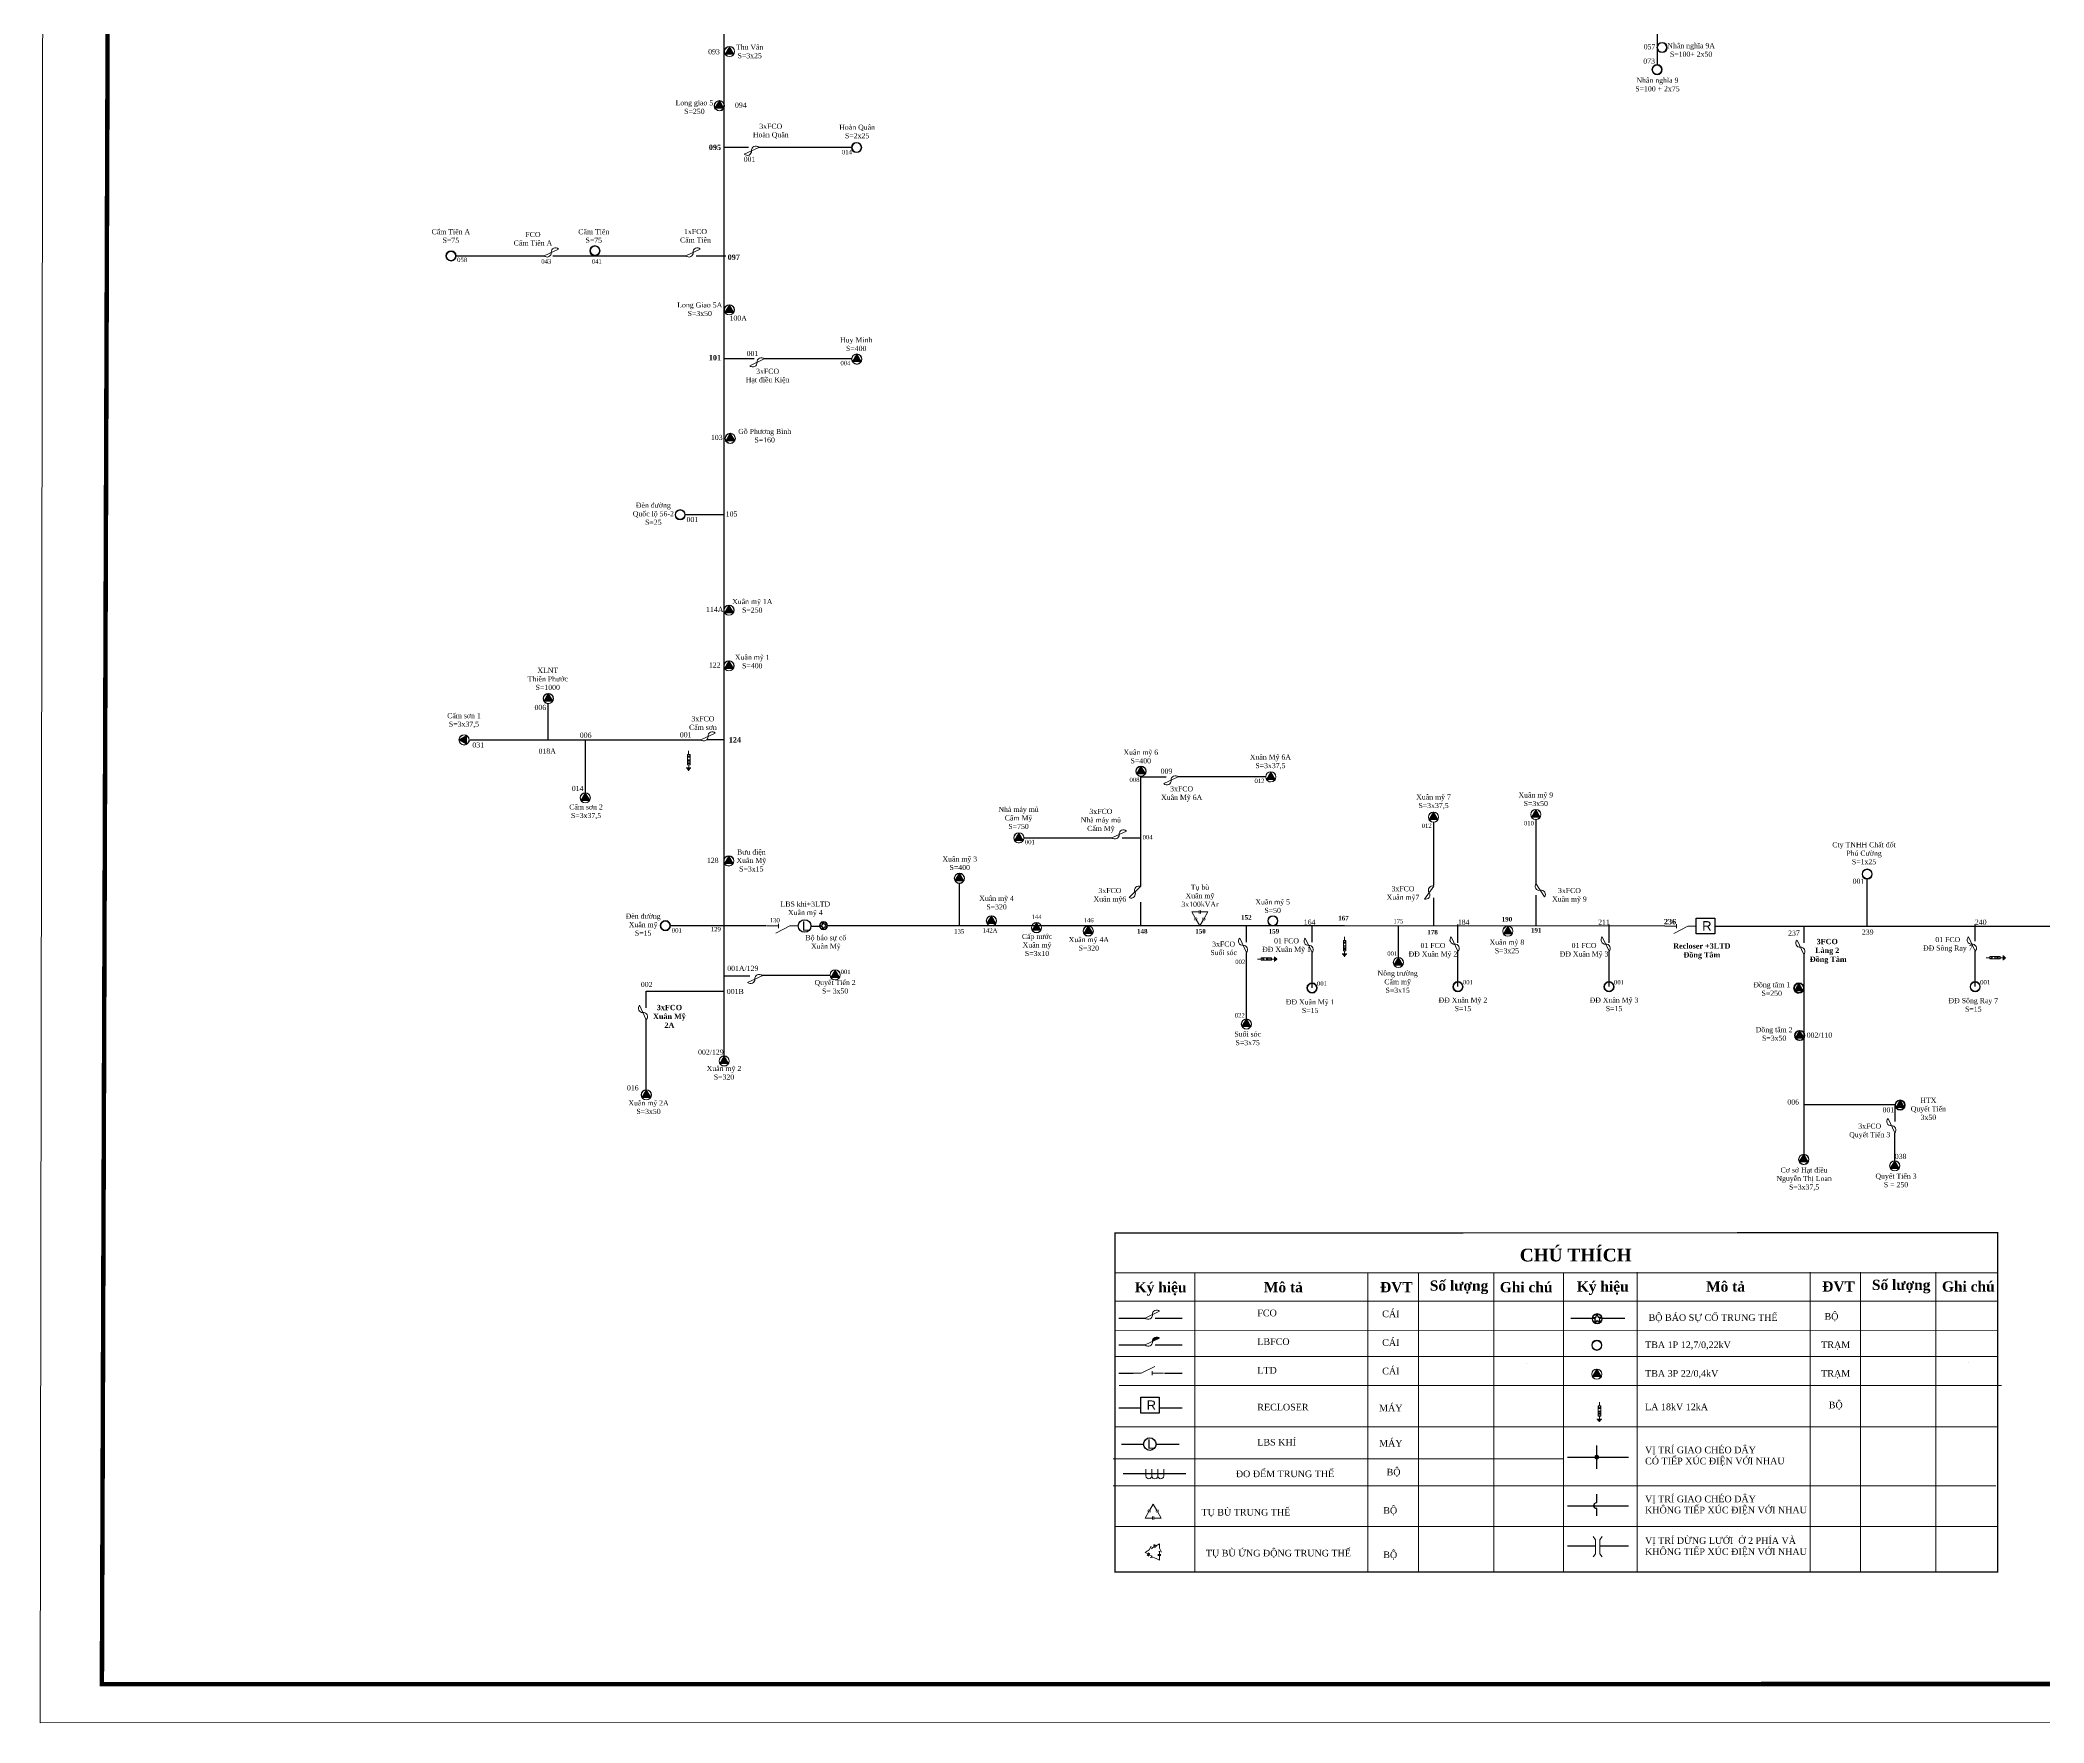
# Model space of a CAD drawing. Header units: inches. Extents: x 4393 to 9189, y -189 to 2360.
# Drawn here: x 4393 to 5476, y -189 to 721 of the extents above; entities that cross this region are included whole.
import ezdxf
from ezdxf.enums import TextEntityAlignment as Align

# ---------------------------------------------------------------- set-up
doc = ezdxf.new("R2010")
doc.units = ezdxf.units.IN
doc.header["$MEASUREMENT"] = 0
doc.layers.get('Defpoints').update_dxf_attribs({"lineweight": 13})
for name, color, linetype, lineweight in [('Day 22kV', 1, 'Continuous', 25), ('Khung', 7, 'Continuous', 20), ('TBA', 5, 'Continuous', 18), ('Text', 7, 'Continuous', 15), ('Thiet bi', 3, 'Continuous', 18)]:
    doc.layers.add(name, color=color, linetype=linetype, lineweight=lineweight)
doc.layers.add('TEXT477TANPHU', color=7, linetype='Continuous')
doc.styles.get("Standard").update_dxf_attribs({"font": 'arial.ttf'})
doc.styles.add('TimeNRoman', font='times.ttf')
doc.styles.add('TimeNRoman-B', font='timesbd.ttf')

# ---------------------------------------------------------------- blocks, each defined once
blk = doc.blocks.new('TBA 3P')
h = blk.add_hatch(color=4)
h.set_gradient(color1=(0, 0, 255), one_color=1, tint=1, name='INVSPHERICAL')
h.paths.add_polyline_path([(-0.01, 1.58), (0, 1.6, 0.414214), (-0.8, 0.8, 0.131652), (-0.69, 0.4), (-0.68, 0.42, -0.12747), (-0.78, 0.8, -0.409402)])
h = blk.add_hatch(color=4)
h.set_gradient(color1=(0, 0, 255), one_color=1, tint=1, name='INVSPHERICAL')
h.paths.add_polyline_path([(0.8, 0.8, 1), (-0.8, 0.8, 1)])
h.paths.add_polyline_path([(-0.78, 0.8, -1), (0.78, 0.8, -1)], flags=16)
h = blk.add_hatch()
h.set_pattern_fill('AR-HBONE', color=4, scale=0.25, style=0)
h.paths.add_polyline_path([(0.69, 0.4), (0.67, 0.4, -0.566432), (-0.67, 0.4), (-0.69, 0.4, 0.57735)])
h = blk.add_hatch(color=4)
h.set_gradient(color1=(0, 0, 255), one_color=1, tint=1, name='SPHERICAL')
h.paths.add_polyline_path([(0, 1.6), (0.01, 1.58, -0.409402), (0.78, 0.8, -0.12747), (0.68, 0.42), (0.69, 0.4, 0.131652), (0.8, 0.8, 0.414214)])
at = {"color": 0}
blk.add_lwpolyline([(0, 1.6, 0, 1.39, 0), (0, 0.4, 0, 0, 0)], format="xyseb", dxfattribs=at)
blk.add_lwpolyline([(-0.69, 0.4), (0.69, 0.4), (0, 1.6)], close=True, dxfattribs=at)
for radius in [0.8, 0.778]:
    blk.add_circle((0, 0.8), radius, dxfattribs=at)
blk = doc.blocks.new('FCO')
at = {"color": 0}
blk.add_lwpolyline([(0, 0, 0.707499), (1.13, 0.53, -0.707499), (2.26, 1.05, -5.301682)], format="xyb", dxfattribs=at)
blk.add_lwpolyline([(0, 0), (2.26, 1.05)], dxfattribs=at)
blk = doc.blocks.new('TBA 1P')
h = blk.add_hatch(color=4)
h.set_gradient(color1=(0, 0, 255), one_color=1, tint=1, name='SPHERICAL')
h.paths.add_polyline_path([(0.8, 0.8, 1), (-0.8, 0.8, 1)])
h.paths.add_polyline_path([(-0.77, 0.8, -1), (0.77, 0.8, -1)], flags=16)
at = {"color": 0}
for radius in [0.8, 0.769, 0.759, 0.759, 0.748, 0.737, 0.726, 0.715]:
    blk.add_circle((0, 0.8), radius, dxfattribs=at)
blk = doc.blocks.new('TU BU')
at = {"color": 0}
for points in [[(0.59, -1.02), (0, 0), (-0.59, -1.02)], [(-0.68, -1.18), (-1.27, -2.19), (-0.09, -2.19)], [(-0.48, -1.29), (-0.88, -1.06)], [(-0.39, -1.13), (-0.78, -0.9)], [(-0.09, -2.42), (-0.09, -1.96)], [(0.09, -2.19), (1.27, -2.19), (0.68, -1.18)], [(0.09, -2.42), (0.09, -1.96)], [(0.41, -1.13), (0.8, -0.9)], [(0.5, -1.29), (0.9, -1.06)]]:
    blk.add_lwpolyline(points, dxfattribs=at)
blk = doc.blocks.new('ngoi sao')
at = {"layer": 'Day 22kV', "color": 1}
for p, q in [((7803.5, 2474.7), (7803.5, 2490)), ((7803.5, 2490), (7812.5, 2477.6)), ((7812.5, 2477.6), (7827, 2482.3)), ((7827, 2482.3), (7818, 2470)), ((7789, 2470), (7803.5, 2474.7)), ((7803.5, 2465.3), (7789, 2470)), ((7803.5, 2450), (7803.5, 2465.3)), ((7812.5, 2462.4), (7803.5, 2450)), ((7827, 2457.7), (7812.5, 2462.4)), ((7818, 2470), (7827, 2457.7))]:
    blk.add_line(p, q, dxfattribs=at)
blk = doc.blocks.new('báo sự cố')
at = {"layer": 'Day 22kV', "color": 1, "xscale": 0.1313280000002237, "yscale": 0.1313280000002237, "zscale": 0.1313280000002237}
blk.add_blockref('ngoi sao', (6759.6, 2134.3, 3), dxfattribs=at)
at = {"layer": 'TBA', "xscale": 3.449999999999818, "yscale": 3.449999999999818, "zscale": 3.449999999999818, "rotation": 90}
blk.add_blockref('TBA 1P', (7788, 2458.8), dxfattribs=at)
blk = doc.blocks.new('LA')
at = {"color": 0}
for p, q in [((0.33, -2.28), (0.53, -2.69)), ((0.33, -2.28), (0.74, -2.28)), ((0.33, -3.92), (0.33, -2.28)), ((0.33, -2.69), (0.74, -2.69)), ((0.33, -3.1), (0.74, -3.1)), ((0.52, -1.72), (0.52, -2.28)), ((0.53, -2.69), (0.74, -2.28)), ((0.74, -2.28), (0.74, -3.92)), ((0.88, -4.39), (0.14, -4.39)), ((0.22, -4.48), (0.8, -4.48)), ((0.3, -4.58), (0.72, -4.58)), ((0.33, -3.3), (0.74, -3.3)), ((0.33, -3.51), (0.74, -3.51)), ((0.33, -3.71), (0.74, -3.71)), ((0.74, -3.92), (0.33, -3.92)), ((0.38, -4.67), (0.64, -4.67)), ((0.46, -4.77), (0.56, -4.77)), ((0.53, -3.92), (0.53, -4.39))]:
    blk.add_line(p, q, dxfattribs=at)
blk = doc.blocks.new('DO DEM')
at = {"color": 0}
for points in [[(-1.4, 1.53), (-1.4, 0.47, 1), (-0.47, 0.47), (-0.47, 1.53)], [(-0.47, 1.53), (-0.47, 0.47, 1), (0.47, 0.47), (0.47, 1.53)], [(0.47, 1.53), (0.47, 0.47, 1), (1.4, 0.47), (1.4, 1.53)]]:
    blk.add_lwpolyline(points, format="xyb", dxfattribs=at)
blk = doc.blocks.new('ALTD')
at = {"color": 0}
for points in [[(3.38, 1.08), (1.27, 0), (0, 0)], [(2.99, 0.31), (2.99, -0.31)], [(2.99, 0), (4.73, 0)]]:
    blk.add_lwpolyline(points, dxfattribs=at)
blk = doc.blocks.new('LBFCO')
blk.add_hatch(color=0).paths.add_polyline_path([(2.26, 1.05, 0.707499), (1.13, 0.53)])
at = {"color": 0}
blk.add_lwpolyline([(0, 0, 0.707499), (1.13, 0.53, -0.707499), (2.26, 1.05, -5.301682)], format="xyb", dxfattribs=at)
blk.add_lwpolyline([(0, 0), (2.26, 1.05)], dxfattribs=at)
blk = doc.blocks.new('tu bu ung dong')
for p, q in [((6281.7, 2707.6), (6280.7, 2706.9)), ((6286.9, 2703.5), (6288.4, 2702.7))]:
    blk.add_line(p, q)
at = {"color": 0}
for points in [[(6286.1, 2709.5), (6285.2, 2711)], [(6286.6, 2709.9), (6285.8, 2711.3)], [(6288.4, 2710.5), (6288.4, 2711.6), (6286.3, 2710.4)], [(6280.7, 2706.9), (6282.2, 2706.1)], [(6282.6, 2706.7), (6281.7, 2705.2)], [(6283.1, 2706.3), (6282.3, 2704.9)], [(6289.2, 2705.9), (6287.6, 2705.9)], [(6289.2, 2705.2), (6287.6, 2705.2)], [(6288.4, 2702.7), (6288.4, 2705.2)]]:
    blk.add_lwpolyline(points, dxfattribs=at)
at = {"layer": 'Thiet bi', "zscale": 3.6}
for p, rotation in [((6281.7, 2707.6), 32.47119229083351), ((6288.4, 2710.5), 270), ((6286.9, 2703.5), 152.4711922908307)]:
    blk.add_blockref('ALTD', p, dxfattribs=dict(at, rotation=rotation))
blk = doc.blocks.new('DUNG LUOI')
at = {"color": 0}
for points in [[(-1.01, -1.59), (-0.65, -1.1), (-0.65, 1.1), (-1.01, 1.59)], [(0.37, -1.59), (0, -1.1), (0, 1.1), (0.37, 1.59)]]:
    blk.add_lwpolyline(points, dxfattribs=at)
blk = doc.blocks.new('LBS khí')
blk.add_circle((1.1, -1.1), 3.4)
at = {"layer": 'TEXT477TANPHU', "color": 7, "true_color": 0xffffff, "insert": (-0.3, 1.4), "char_height": 5, "attachment_point": 1}
blk.add_mtext_dynamic_manual_height_columns('L', width=1.151, gutter_width=1, heights=[0], dxfattribs=at)
blk = doc.blocks.new('Re')
at = {"layer": 'Day 22kV', "color": 0}
blk.add_lwpolyline([(1873.3, 178.6), (1883.3, 178.6), (1883.3, 170.1), (1873.3, 170.1)], close=True, dxfattribs=at)
at = {"layer": 'TEXT477TANPHU', "color": 7, "true_color": 0xffffff, "insert": (1876.5, 176.9), "char_height": 5, "attachment_point": 1}
blk.add_mtext_dynamic_manual_height_columns('R', width=1.151, gutter_width=1, heights=[0], dxfattribs=at)

msp = doc.modelspace()

# ---------------------------------------------------------------- linework, layer by layer
at = {"color": 6}
for p, q in [((4987.9, 255), (4987.9, 242.1)), ((4809.7, 242), (4814.4, 242))]:
    msp.add_line(p, q, dxfattribs=at)
msp.add_circle((4806.3, 242.1), 3.4)
at = {"layer": 'Day 22kV', "color": 6}
for p, q in [((4987.9, 322.7), (5001.8, 322.7)), ((5380.9, 242), (5380.9, 267.4)), ((5346.8, 233), (5346.8, 242)), ((5346.8, 184.7), (5346.8, 226.7)), ((4720.7, 206.8), (4763, 206.8)), ((4720.7, 197.8), (4720.7, 206.8)), ((4762.8, 215.2), (4776.7, 215.2)), ((4720.7, 153.5), (4720.7, 191.5)), ((5396, 136.4), (5396, 145.5)), ((5395.8, 115.1), (5395.8, 130.1))]:
    msp.add_line(p, q, dxfattribs=at)
for points in [[(4762.8, 171.9), (4762.8, 872.7)], [(4776, 663.1), (4763, 663.1)], [(4831.8, 663.1), (4781.5, 663.1)], [(4617.9, 604.5), (4665.4, 604.5)], [(4670.1, 604.5), (4742.1, 604.5)], [(4747.7, 604.5), (4763.7, 604.5)], [(4779, 548.7), (4763, 548.7)], [(4831.8, 548.7), (4784.5, 548.7)], [(4762.8, 464.4), (4741.7, 464.4)], [(4667.7, 342.7), (4667.7, 362.3)], [(4625.5, 342.7), (4750.5, 342.7)], [(4687.7, 342.7), (4687.7, 314.1)], [(4753.6, 343), (4762.8, 343)], [(4987.9, 322.7), (4987.9, 263.5)], [(5055.7, 322.7), (5008.4, 322.7)], [(5146.4, 298.2), (5146.4, 263.9)], [(5201.7, 299.6), (5201.7, 265.3)], [(4924.9, 289.8), (4972.5, 289.8)], [(4978, 289.8), (4987.9, 289.8)], [(4890, 242.1), (4890, 264.8)], [(5146.4, 257.3), (5146.4, 242.1)], [(5201.7, 258.7), (5201.7, 242.1)], [(4785.6, 242.2), (4733.8, 242.2)], [(5098.2, 242.1), (4818.9, 242.1)], [(5271.5, 242), (4985.9, 242.1)], [(5045.2, 233.3), (5045.2, 242.1)], [(5080.7, 233.3), (5080.7, 242.1)], [(5127.4, 225.1), (5127.4, 242.1)], [(5159.6, 232.9), (5159.6, 242.8)], [(5241.3, 232.9), (5241.3, 242.8)], [(5298.5, 242), (5808.9, 242)], [(5439.3, 233.9), (5439.3, 242.8)], [(5045.2, 191.8), (5045.2, 227.7)], [(5080.7, 208.6), (5080.7, 227.7)], [(5159.6, 209.3), (5159.6, 228.4)], [(5241.3, 209.3), (5241.3, 228.4)], [(5439.3, 209.3), (5439.3, 228.4)], [(4820, 215.4), (4783.4, 215.4)], [(5346.6, 188.9), (5346.6, 118.7)], [(5346.6, 145.5), (5395.9, 145.5)]]:
    msp.add_lwpolyline(points, dxfattribs=at)
at = {"layer": 'Day 22kV', "color": 5}
msp.add_lwpolyline([(5267.3, 809), (5267.3, 707.9)], dxfattribs=at)
at = {"layer": 'Day 22kV', "color": 0}
msp.add_lwpolyline([(5288.5, 246.3), (5298.5, 246.3), (5298.5, 237.8), (5288.5, 237.8)], close=True, dxfattribs=at)
at = {"layer": 'Day 22kV'}
for points in [[(4976.2, 30.1), (4990.5, 30.1)], [(4995.9, 30.1), (5010.5, 30.1)], [(5220.6, 30), (5232.3, 30)], [(5237.8, 30), (5249.9, 30)], [(4976.2, 15.5), (4990.5, 15.5)], [(4995.9, 15.5), (5010.5, 15.5)], [(4976.2, 0.2), (4984, 0.2)], [(5001, 0.2), (5010.5, 0.2)], [(4977.6, -38.1), (4989.6, -38.1)], [(4996.4, -38.1), (5008.8, -38.1)], [(5234.7, -51.4), (5234.7, -38.8)], [(4978.6, -54), (5012.5, -54)], [(5218.9, -45.2), (5251.9, -45.2)], [(5218.9, -71.4), (5251.9, -71.4)], [(5218.9, -93.1), (5234.1, -93.1)], [(5236.3, -93.1), (5251.9, -93.1)]]:
    msp.add_lwpolyline(points, dxfattribs=at)
at = {"layer": 'Day 22kV', "color": 0}
for points in [[(4976.2, -18.5), (4987.9, -18.5)], [(4998, -18.5), (5010.5, -18.5)]]:
    msp.add_lwpolyline(points, dxfattribs=at)
at = {"layer": 'Day 22kV', "const_width": 1.29}
msp.add_lwpolyline([(5234.7, -44.5, 1), (5234.7, -45.8, 1), (5234.7, -44.5, 2.414214)], format="xyb", dxfattribs=at)
at = {"layer": 'Day 22kV'}
msp.add_lwpolyline([(5234.7, -76.9), (5234.7, -73, -0.983539), (5234.7, -69.7), (5234.7, -65.1)], format="xyb", dxfattribs=at)
at = {"layer": 'Defpoints'}
msp.add_lwpolyline([(4392.9, -188.9), (7812.2, -188.5), (7812.2, 1998.1), (4396.1, 1998.1)], close=True, dxfattribs=at)
at = {"layer": 'Khung'}
for points, const_width in [([(4433.7, 1971.1), (4426.3, -167.9), (7785.2, -167.7), (7785.2, 1971.1)], 2.4), ([(4974.2, 76.1), (5451.5, 76.2), (5451.5, -107.2), (4974.2, -107.2)], 0.69)]:
    msp.add_lwpolyline(points, close=True, dxfattribs=dict(at, const_width=const_width))
for points in [[(4974.2, 54.6), (5451.5, 54.6)], [(5017.4, 54.6), (5017.4, -107.2)], [(5110.9, 54.6), (5110.9, -107.2)], [(5138.2, 54.6), (5138.2, -107.2)], [(5179, 54.6), (5179, -107.2)], [(5256.5, 54.9), (5256.5, -107.2)], [(5350, 54.9), (5350, -107.2)], [(5377.3, 54.9), (5377.3, -107.2)], [(5418.1, 54.9), (5418.1, -107.2)], [(5216.6, 54.2), (5216.6, -107.2)], [(4974.2, 39.2), (5451.5, 39.2)], [(4974.2, 23.2), (5451.5, 23.3)], [(4974.2, 9.2), (5451.5, 9.2)], [(5196.6, 5.7), (5196.6, 5.7)], [(5435.7, 6.1), (5435.7, 6.1)], [(4976.4, -6.4), (5453.6, -6.4)], [(4973.9, -28.8), (5451.1, -28.8)], [(4973.2, -46), (5216.6, -46)], [(4973.2, -60.6), (5450.4, -60.6)], [(4974.2, -82.6), (5451.5, -82.6)]]:
    msp.add_lwpolyline(points, dxfattribs=at)

# ---------------------------------------------------------------- block references
at = {"color": 0}
for p in [(4805.2, 243.2), (4991.9, -37)]:
    msp.add_blockref('LBS khí', p, dxfattribs=at)
at = {"layer": 'Day 22kV', "color": 6, "xscale": 0.8000000000000539, "yscale": 0.8000000000001819, "zscale": 0.8000000000000539, "rotation": 75.06858282184567}
msp.add_blockref('báo sự cố', (5112.4, -6282.5), dxfattribs=at)
at = {"layer": 'Day 22kV', "color": 0}
for p in [(3415.2, 67.8), (3114.8, -191.4)]:
    msp.add_blockref('Re', p, dxfattribs=at)
at = {"layer": 'Day 22kV', "color": 1, "rotation": 345.068582821896}
msp.add_blockref('báo sự cố', (-2921, -340.1), dxfattribs=at)
at = {"layer": 'TBA', "xscale": 3.450000000000728, "yscale": 3.450000000000728, "zscale": 3.450000000000728}
for name, p in [('TBA 3P', (4765.7, 712.2)), ('TBA 1P', (5270, 714.4)), ('TBA 1P', (5267.3, 702.4)), ('TBA 3P', (4760.2, 682.9)), ('TBA 1P', (4834.4, 660.3)), ('TBA 3P', (4765.6, 572.5)), ('TBA 3P', (4834.5, 545.9)), ('TBA 3P', (4766.1, 503)), ('TBA 1P', (4739, 461.7)), ('TBA 3P', (4765.4, 410.1)), ('TBA 3P', (4765.4, 380)), ('TBA 3P', (4667.7, 362.3)), ('TBA 3P', (4988.2, 323)), ('TBA 3P', (5058.4, 320)), ('TBA 3P', (4687.7, 308.6)), ('TBA 3P', (5146.4, 298.2)), ('TBA 3P', (5201.7, 299.6)), ('TBA 3P', (4922.2, 287)), ('TBA 3P', (4765.3, 274.5)), ('TBA 3P', (4890, 265.1)), ('TBA 1P', (5380.9, 267.4)), ('TBA 3P', (4907.3, 242.1)), ('TBA 1P', (4731, 239.5)), ('TBA 3P', (4931.7, 238.4)), ('TBA 3P', (4959.7, 236.6)), ('TBA 1P', (5059.5, 242.1)), ('TBA 3P', (5186.6, 236.5)), ('TBA 3P', (4822.8, 212.9)), ('TBA 3P', (5127.4, 219.6)), ('TBA 1P', (5080.7, 205.8)), ('TBA 1P', (5159.6, 206.5)), ('TBA 1P', (5241.3, 206.5)), ('TBA 3P', (5343.9, 205.7)), ('TBA 1P', (5344, 205.8)), ('TBA 1P', (5439.3, 206.5)), ('TBA 3P', (5045.2, 186.3)), ('TBA 3P', (5344.4, 180.1)), ('TBA 1P', (5344.5, 180.1)), ('TBA 3P', (4762.8, 166.3)), ('TBA 3P', (4720.7, 148)), ('TBA 3P', (5398.7, 142.5)), ('TBA 1P', (5398.7, 142.5)), ('TBA 3P', (5346.6, 113.1)), ('TBA 3P', (5395.8, 109.6)), ('TBA 1P', (5234.7, 12.6)), ('TBA 3P', (5234.7, -3))]:
    msp.add_blockref(name, p, dxfattribs=at)
for name, p, rotation in [('TBA 1P', (4615.1, 607.2), 180), ('TBA 1P', (4692.9, 610), 180), ('TBA 3P', (4624.9, 342.7), 90)]:
    msp.add_blockref(name, p, dxfattribs=dict(at, rotation=rotation))
at = {"layer": 'Thiet bi'}
for name, p, xscale, yscale, zscale, rotation in [('FCO', (4781.5, 663.1), 3.450000000000728, 3.450000000000728, 3.450000000000728, 180), ('FCO', (4784.5, 548.7), 3.450000000000728, 3.450000000000728, 3.450000000000728, 180), ('FCO', (5008.4, 322.7), 3.450000000000728, 3.450000000000728, 3.450000000000728, 180), ('FCO', (4981.9, 257.4), 3.450000000000613, 3.450000000000728, 3.450000000000613, 19.67292390204371), ('FCO', (5146.5, 263.7), 3.450000000000026, 3.449999999999818, 3.450000000000026, 210.1668258179456), ('FCO', (5201.8, 265), 3.45000000000145, 3.450000000001637, 3.45000000000145, 277.7704622611735), ('TU BU', (5020, 242.1), 3.450000000000728, 3.450000000000728, 3.450000000000728, 180), ('ALTD', (4802.9, 242.1), 3.600000000000364, 3.600000000000364, 3.600000000000364, 180), ('ALTD', (5288.5, 242), 3.600000000000364, 3.600000000000364, 3.600000000000364, 180), ('FCO', (5045.2, 227.7), 3.450000000000728, 3.450000000000728, 3.450000000000728, 90), ('FCO', (5080.7, 227.7), 3.450000000000728, 3.450000000000728, 3.450000000000728, 90), ('FCO', (5159.6, 228.4), 3.450000000000728, 3.450000000000728, 3.450000000000728, 90), ('FCO', (5241.3, 228.4), 3.450000000000728, 3.450000000000728, 3.450000000000728, 90), ('FCO', (5346.6, 226.7), 3.450000000000728, 3.450000000000728, 3.450000000000728, 90), ('FCO', (5439.3, 228.4), 3.450000000000728, 3.450000000000728, 3.450000000000728, 90), ('LA', (5045.3, 222.4), 3.450000000000728, 3.450000000000728, 3.450000000000728, 90), ('LA', (5439.3, 223.1), 3.450000000000728, 3.450000000000728, 3.450000000000728, 90), ('FCO', (4783.3, 215.2), 3.450000000000728, 3.450000000000728, 3.450000000000728, 180), ('FCO', (4720.7, 191.4), 3.450000000000728, 3.450000000000728, 3.450000000000728, 90), ('FCO', (5395.8, 130.2), 3.450000000000728, 3.450000000000728, 3.450000000000728, 90)]:
    msp.add_blockref(name, p, dxfattribs=dict(at, xscale=xscale, yscale=yscale, zscale=zscale, rotation=rotation))
at = {"layer": 'Thiet bi', "xscale": 3.450000000000728, "yscale": 3.450000000000728, "zscale": 3.450000000000728}
for name, p in [('FCO', (4665.4, 604.5)), ('FCO', (4742.1, 604.5)), ('FCO', (4750.2, 342.8)), ('LA', (4741.8, 342.7)), ('FCO', (4972.5, 289.8)), ('LA', (5096.5, 242.1)), ('FCO', (4990.5, 30.1)), ('LBFCO', (4990.5, 15.5)), ('ALTD', (4984, 0.2)), ('LA', (5234.3, -9.5)), ('DO DEM', (4995.7, -56.9)), ('TU BU', (4994.8, -70.5)), ('DUNG LUOI', (5236.3, -93.6))]:
    msp.add_blockref(name, p, dxfattribs=at)
at = {"layer": 'Thiet bi', "color": 3}
msp.add_blockref('tu bu ung dong', (-1290.2, -2803.6), dxfattribs=at)

# ---------------------------------------------------------------- texts
at = {"layer": 'Text'}
for s, height, style, p in [('093', 2.76, 'TimeNRoman', (4757.3, 713.5)), ('057', 2.76, 'TimeNRoman', (5263.2, 716.2)), ('073', 2.76, 'TimeNRoman', (5263, 708.4)), ('094', 2.76, 'TimeNRoman', (4771.8, 684.6)), ('095', 2.88, 'TimeNRoman-B', (4757.8, 661.7)), ('014', 2.37, 'TimeNRoman', (4829.2, 659.4)), ('001', 2.76, 'TimeNRoman', (4776.5, 655.3)), ('058', 2.37, 'TimeNRoman', (4621.1, 601.1)), ('043', 2.37, 'TimeNRoman', (4666.6, 600.3)), ('041', 2.37, 'TimeNRoman', (4693.9, 600.3)), ('097', 2.88, 'TimeNRoman-B', (4768, 602.3)), ('100A', 2.76, 'TimeNRoman', (4770.4, 569.4)), ('001', 2.76, 'TimeNRoman', (4778.1, 550.3)), ('101', 2.88, 'TimeNRoman-B', (4757.8, 548)), ('004', 2.37, 'TimeNRoman', (4828.4, 545.3)), ('103', 2.76, 'TimeNRoman', (4758.8, 504.9)), ('105', 2.76, 'TimeNRoman', (4766.8, 463.5)), ('001', 2.76, 'TimeNRoman', (4745.6, 460.5)), ('114A', 2.76, 'TimeNRoman', (4757.7, 411.9)), ('122', 2.76, 'TimeNRoman', (4757.7, 381.8)), ('006', 2.76, 'TimeNRoman', (4663.4, 358.9)), ('001', 2.76, 'TimeNRoman', (4742, 344.1)), ('031', 2.76, 'TimeNRoman', (4629.8, 338.6)), ('018A', 2.76, 'TimeNRoman', (4667.1, 335.3)), ('006', 2.76, 'TimeNRoman', (4687.9, 343.9)), ('124', 2.88, 'TimeNRoman-B', (4768.6, 341.3)), ('009', 2.76, 'TimeNRoman', (5002, 324.4)), ('014', 2.76, 'TimeNRoman', (4683.6, 315.1)), ('008', 2.37, 'TimeNRoman', (4984.7, 320)), ('012', 2.37, 'TimeNRoman', (5052.3, 319.4)), ('012', 2.37, 'TimeNRoman', (5142.7, 295.1)), ('010', 2.37, 'TimeNRoman', (5198, 296.5)), ('001', 2.37, 'TimeNRoman', (4928.1, 286.3)), ('004', 2.37, 'TimeNRoman', (4991.8, 288.9)), ('128', 2.76, 'TimeNRoman', (4756.6, 276.2)), ('001', 2.76, 'TimeNRoman', (5376.2, 264.9)), ('001', 2.37, 'TimeNRoman', (4737.2, 238.5)), ('129', 2.37, 'TimeNRoman', (4758.3, 239.2)), ('130', 2.37, 'TimeNRoman', (4790.2, 244)), ('135', 2.37, 'TimeNRoman', (4889.9, 238)), ('142A', 2.37, 'TimeNRoman', (4906.6, 238.5)), ('144', 2.37, 'TimeNRoman', (4931.7, 245.8)), ('146', 2.37, 'TimeNRoman', (4959.9, 244)), ('148', 2.47, 'TimeNRoman-B', (4988.9, 238)), ('150', 2.47, 'TimeNRoman-B', (5020.4, 238)), ('152', 2.47, 'TimeNRoman-B', (5045.2, 245.5)), ('159', 2.47, 'TimeNRoman-B', (5060.1, 238)), ('164', 2.76, 'TimeNRoman', (5079.4, 242.8)), ('167', 2.47, 'TimeNRoman-B', (5097.7, 245.1)), ('175', 2.37, 'TimeNRoman', (5127.4, 243.5)), ('178', 2.47, 'TimeNRoman-B', (5145.9, 237.5)), ('184', 2.76, 'TimeNRoman', (5162.7, 242.8)), ('190', 2.47, 'TimeNRoman-B', (5186.1, 244.5)), ('191', 2.47, 'TimeNRoman-B', (5201.9, 238.5)), ('211', 2.76, 'TimeNRoman', (5238.6, 242.8)), ('236', 2.88, 'TimeNRoman-B', (5274.3, 243)), ('237', 2.76, 'TimeNRoman', (5341.3, 236.9)), ('239', 2.76, 'TimeNRoman', (5381.2, 237.4)), ('240', 2.76, 'TimeNRoman', (5442.3, 242.8)), ('001', 2.37, 'TimeNRoman', (5124.1, 226)), ('001A/129', 2.76, 'TimeNRoman', (4772.9, 217.8)), ('001', 2.37, 'TimeNRoman', (4828.5, 216.1)), ('002', 2.37, 'TimeNRoman', (5041.9, 221.5)), ('002', 2.76, 'TimeNRoman', (4720.9, 209.1)), ('001B', 2.76, 'TimeNRoman', (4768.8, 205.3)), ('001', 2.37, 'TimeNRoman', (5086.1, 209.8)), ('001', 2.37, 'TimeNRoman', (5165, 210.5)), ('001', 2.37, 'TimeNRoman', (5246.7, 210.5)), ('001', 2.37, 'TimeNRoman', (5444.7, 210.5)), ('022', 2.37, 'TimeNRoman', (5041.6, 192.6)), ('002/110', 2.76, 'TimeNRoman', (5355.1, 181.7)), ('002/129', 2.76, 'TimeNRoman', (4755.6, 172.5)), ('016', 2.76, 'TimeNRoman', (4713.4, 153.2)), ('006', 2.76, 'TimeNRoman', (5340.9, 145.5)), ('001', 2.76, 'TimeNRoman', (5392.4, 141.3)), ('038', 2.76, 'TimeNRoman', (5399, 116.1))]:
    msp.add_text(s, height=height, dxfattribs=dict(at, style=style)).set_placement(p, align=Align.CENTER)
for s, insert, char_height, width, attachment_point, style in [('Thu Vân\\PS=3x25', (4776.6, 715), 2.76, 28.661, 5, 'TimeNRoman'), ('{\\C0;Nhân ngh\\fTimes New Roman|b0|i0|c238|p34;ĩ\\fTimes New Roman|b0|i0|c0|p18;a} 9A\\PS=100+ 2x50', (5285.7, 715.8), 2.76, 34.2, 5, 'TimeNRoman'), ('{\\C0;Nhân ngh\\fTimes New Roman|b0|i0|c238|p34;ĩ\\fTimes New Roman|b0|i0|c0|p18;a} 9\\PS=100 + 2x75', (5267.5, 697.1), 2.76, 34.2, 5, 'TimeNRoman'), ('Long giao 5 \\PS=250', (4746.7, 684.9), 2.76, 28.661, 5, 'TimeNRoman'), ('3xFCO\\PHoàn Quân', (4788, 671.9), 2.76, 28.661, 5, 'TimeNRoman'), ('Hoàn Quân\\PS=2x25', (4834.7, 671.7), 2.76, 28.661, 5, 'TimeNRoman'), ('Cẩm Tiên A\\PS=75', (4615, 615.2), 2.76, 28.661, 5, 'TimeNRoman'), ('Cẩm Tiên\\PS=75', (4692.3, 615.2), 2.76, 28.661, 5, 'TimeNRoman'), ('1xFCO\\PCẩm Tiên', (4747.3, 615.3), 2.76, 28.661, 5, 'TimeNRoman'), ('FCO\\P{\\C0;Cẩm Tiên A}', (4659.4, 613.7), 2.76, 28.661, 5, 'TimeNRoman'), ('Long Giao 5A \\PS=3x50', (4749.6, 575.6), 2.76, 28.661, 5, 'TimeNRoman'), ('Huy Minh\\PS=400', (4834.2, 556.7), 2.76, 28.661, 5, 'TimeNRoman'), ('3xFCO\\PHạt {\\fTimes New Roman|b0|i0|c238|p18;đ}iều Kiện', (4786.3, 539.4), 2.76, 28.661, 5, 'TimeNRoman'), ('Gỗ Ph{\\fTimes New Roman|b0|i0|c163|p18;ươn}g Bình\\PS=160', (4784.7, 507.2), 2.76, 28.661, 5, 'TimeNRoman'), ('{\\fTimes New Roman|b0|i0|c238|p18;Đ}èn {\\fTimes New Roman|b0|i0|c238|p18;đ\\fTimes New Roman|b0|i0|c163|p18;ư}ờng\\PQuốc lộ 56-2\\PS=25', (4724.5, 465), 2.76, 28.661, 5, 'TimeNRoman'), ('Xuân mỹ 1A\\PS=250', (4778, 415.2), 2.76, 28.661, 5, 'TimeNRoman'), ('XLNT \\PThiên Ph{\\fTimes New Roman|b0|i0|c163|p18;ư}ớc\\PS=1000', (4667.4, 375.7), 2.76, 28.661, 5, 'TimeNRoman'), ('Xuân mỹ 1\\PS=400', (4778, 385.1), 2.76, 28.661, 5, 'TimeNRoman'), ('Cẩm s{\\fTimes New Roman|b0|i0|c163|p18;ơ}n 1\\PS=3x37,5', (4622.1, 353.2), 2.76, 28.661, 5, 'TimeNRoman'), ('3xFCO\\PCẩm s{\\fTimes New Roman|b0|i0|c163|p18;ơ}n', (4751.3, 351.8), 2.76, 28.661, 5, 'TimeNRoman'), ('Xuân mỹ 6\\PS=400', (4988.1, 333.7), 2.76, 28.661, 5, 'TimeNRoman'), ('Xuân Mỹ 6A\\PS=3x37,5', (5058.2, 330.8), 2.76, 28.661, 5, 'TimeNRoman'), ('3xFCO\\PXuân Mỹ 6A', (5010.2, 313.5), 2.76, 28.661, 5, 'TimeNRoman'), ('Xuân mỹ 9\\PS=3x50', (5201.7, 310.6), 2.76, 28.661, 5, 'TimeNRoman'), ('Cẩm s{\\fTimes New Roman|b0|i0|c163|p18;ơ}n 2\\PS=3x37,5', (4688.1, 303.8), 2.76, 28.661, 5, 'TimeNRoman'), ('Nhà máy mủ\\PCẩm Mỹ\\PS=750', (4922, 300.5), 2.76, 28.661, 5, 'TimeNRoman'), ('3xFCO\\P{\\fTimes New Roman|b0|i0|c0|p18;\\C0;Nhà máy m\\fTimes New Roman|b0|i0|c0|p18;ủ\\PCẩm Mỹ}', (4966.5, 299), 2.76, 28.661, 5, 'TimeNRoman'), ('Xuân mỹ 7\\PS=3x37,5', (5146.4, 309.2), 2.76, 28.661, 5, 'TimeNRoman'), ('B{\\fTimes New Roman|b0|i0|c163|p18;ư}u {\\fTimes New Roman|b0|i0|c238|p18;đ}iện\\PXuân Mỹ\\PS=3x15', (4777.5, 277.5), 2.76, 28.661, 5, 'TimeNRoman'), ('Cty TNHH Chất đốt Phú Cường\\PS=1x25', (5379.2, 281.4), 2.76, 36.009, 5, 'TimeNRoman'), ('Xuân mỹ 3\\PS=400', (4890.2, 276), 2.76, 28.661, 5, 'TimeNRoman'), ('3xFCO\\PXuân mỹ6', (4971.4, 258.5), 2.76, 28.661, 5, 'TimeNRoman'), ('Tụ bù\\PXuân mỹ\\P3x100kVAr', (5020.1, 258.4), 2.76, 28.661, 5, 'TimeNRoman'), ('3xFCO\\PXuân mỹ7', (5129.9, 259.5), 2.76, 28.661, 5, 'TimeNRoman'), ('3xFCO \\PXuân mỹ 9', (5219.9, 258.5), 2.76, 28.661, 5, 'TimeNRoman'), ('LBS khí+3LTD\\PXuân mỹ 4', (4806.7, 251.2), 2.76, 28.661, 5, 'TimeNRoman'), ('Xuân mỹ 4\\PS=320', (4910.1, 254.7), 2.76, 28.661, 5, 'TimeNRoman'), ('Xuân mỹ 5\\PS=50', (5059.4, 252.8), 2.76, 28.661, 5, 'TimeNRoman'), ('{\\fTimes New Roman|b0|i0|c238|p18;Đ}èn {\\fTimes New Roman|b0|i0|c238|p18;đ\\fTimes New Roman|b0|i0|c163|p18;ư}ờng\\PXuân mỹ\\PS=15', (4719, 242.8), 2.76, 28.661, 5, 'TimeNRoman'), ('Bộ báo sự cố\\PXuân Mỹ', (4817.8, 233), 2.76, 23.612, 5, 'TimeNRoman'), ('Cấp n{\\fTimes New Roman|b0|i0|c163|p18;ư}ớc\\PXuân mỹ\\PS=3x10', (4932, 231.8), 2.76, 28.661, 5, 'TimeNRoman'), ('Xuân mỹ 4A\\PS=320', (4960, 232.4), 2.76, 28.661, 5, 'TimeNRoman'), ('3xFCO\\PSuối sóc', (5032.9, 230), 2.76, 28.661, 5, 'TimeNRoman'), ('01 FCO\\PĐĐ Xuân Mỹ 1', (5066.9, 231.3), 2.76, 36.009, 5, 'TimeNRoman'), ('01 FCO\\PĐĐ Xuân Mỹ 2', (5146.1, 228.8), 2.76, 36.009, 5, 'TimeNRoman'), ('Xuân mỹ 8\\PS=3x25', (5186.1, 231), 2.76, 28.661, 5, 'TimeNRoman'), ('01 FCO\\PĐĐ Xuân Mỹ 3', (5227.8, 228.8), 2.76, 36.009, 5, 'TimeNRoman'), ('Recloser +3LTD Đồng Tâm', (5291.5, 228.4), 2.88, 38.751, 5, 'TimeNRoman-B'), ('3FCO\\PLàng 2\\P Đồng Tâm', (5359.3, 228.4), 2.88, 38.751, 5, 'TimeNRoman-B'), ('01 FCO\\PĐĐ Sông Ray 7', (5424.5, 232), 2.76, 36.009, 5, 'TimeNRoman'), ('Nông tr{\\fTimes New Roman|b0|i0|c163|p18;ư}ờng\\PCẩm mỹ\\PS=3x15', (5127, 211.9), 2.76, 28.661, 5, 'TimeNRoman'), ('Quyết Tiến 2\\PS= 3x50', (4822.8, 209.2), 2.76, 28.661, 5, 'TimeNRoman'), ('{\\fTimes New Roman|b0|i0|c238|p18;Đ}ồng tâm 1\\PS=250', (5329.3, 208), 2.76, 36.009, 5, 'TimeNRoman'), ('3xFCO Xuân Mỹ 2A', (4733.2, 193.2), 2.88, 23.653, 5, 'TimeNRoman-B'), ('ĐĐ Xuân Mỹ 1\\PS=15', (5079.7, 198.7), 2.76, 36.009, 5, 'TimeNRoman'), ('ĐĐ Xuân Mỹ 2\\PS=15', (5162.3, 199.7), 2.76, 36.009, 5, 'TimeNRoman'), ('ĐĐ Xuân Mỹ 3\\PS=15', (5244, 199.7), 2.76, 36.009, 5, 'TimeNRoman'), ('ĐĐ Sông Ray 7\\PS=15', (5438.3, 199.4), 2.76, 36.009, 5, 'TimeNRoman'), ('Suối sóc\\PS=3x75', (5045.9, 181.3), 2.76, 28.661, 5, 'TimeNRoman'), ('{\\fTimes New Roman|b0|i0|c238|p18;Đ}ồng tâm 2\\PS=3x50', (5330.6, 183.7), 2.76, 36.009, 5, 'TimeNRoman'), ('Xuân mỹ 2\\PS=320', (4762.7, 162.7), 2.76, 28.661, 5, 'TimeNRoman'), ('Xuân mỹ 2A\\PS=3x50', (4721.9, 144.1), 2.76, 28.661, 5, 'TimeNRoman'), ('HTX \\PQuyết Tiến\\P3x50', (5414, 143.2), 2.76, 36.009, 5, 'TimeNRoman'), ('3xFCO\\PQuyết Tiến 3', (5382.3, 131.1), 2.76, 36.009, 5, 'TimeNRoman'), ('C{\\fTimes New Roman|b0|i0|c163|p18;ơ} sở Hạt điều\\PNguyễn Thị Loan\\PS=3x37,5', (5346.8, 105.2), 2.76, 32.411, 5, 'TimeNRoman'), ('Quyết Tiến 3\\PS = 250', (5396.5, 104.5), 2.76, 36.009, 5, 'TimeNRoman'), ('{\\fTimes New Roman|b1|i0|c0|p18;CHÚ THÍCH}', (5223.3, 64.1), 6.9, 60.347, 5, 'TimeNRoman'), ('{\\fTimes New Roman|b1|i0|c0|p18;Ký hiệu}', (4998.8, 45.8), 5.52, 32.646, 5, 'TimeNRoman'), ('{\\fTimes New Roman|b1|i0|c0|p18;Mô tả}', (5065.2, 46.7), 5.52, 40.792, 5, 'TimeNRoman'), ('{\\fTimes New Roman|b1|i0|c238|p18;Đ\\fTimes New Roman|b1|i0|c0|p18;VT}', (5126.3, 46.7), 5.52, 20.529, 5, 'TimeNRoman'), ('{\\fTimes New Roman|b1|i0|c0|p18;Số l\\fTimes New Roman|b1|i0|c163|p18;ư\\fTimes New Roman|b1|i0|c0|p18;ợng}', (5160.2, 46.7), 5.52, 45.188, 5, 'TimeNRoman'), ('{\\fTimes New Roman|b1|i0|c0|p18;Ghi chú}', (5196.5, 46.7), 5.52, 41.335, 5, 'TimeNRoman'), ('{\\fTimes New Roman|b1|i0|c0|p18;Ký hiệu}', (5237.9, 46.2), 5.52, 32.646, 5, 'TimeNRoman'), ('{\\fTimes New Roman|b1|i0|c0|p18;Mô tả}', (5304.3, 47.1), 5.52, 40.792, 5, 'TimeNRoman'), ('{\\fTimes New Roman|b1|i0|c238|p18;Đ\\fTimes New Roman|b1|i0|c0|p18;VT}', (5365.4, 47.1), 5.52, 20.529, 5, 'TimeNRoman'), ('{\\fTimes New Roman|b1|i0|c0|p18;Số l\\fTimes New Roman|b1|i0|c163|p18;ư\\fTimes New Roman|b1|i0|c0|p18;ợng}', (5399.3, 47.1), 5.52, 45.188, 5, 'TimeNRoman'), ('{\\fTimes New Roman|b1|i0|c0|p18;Ghi chú}', (5435.6, 47.1), 5.52, 41.335, 5, 'TimeNRoman'), ('FCO', (5051.1, 32.8), 3.59, 40.792, 4, 'TimeNRoman'), ('CÁI', (5123.3, 32.3), 3.59, 13.539, 5, 'TimeNRoman'), ('BỘ BÁO SỰ CỐ TRUNG THẾ', (5262.7, 29.9), 3.59, 78.509, 4, 'TimeNRoman'), ('BỘ', (5361.6, 30.5), 3.59, 13.539, 5, 'TimeNRoman'), ('LBFCO', (5051.1, 17.3), 3.59, 40.792, 4, 'TimeNRoman'), ('CÁI', (5123.3, 16.8), 3.59, 13.539, 5, 'TimeNRoman'), ('{\\fTimes New Roman|b0|i0|c238|p18;TBA 1P 12,7/0,22kV}', (5260.8, 15.2), 3.59, 61.916, 4, 'TimeNRoman'), ('TRẠM', (5363.9, 15.2), 3.59, 17.388, 5, 'TimeNRoman'), ('LTD', (5051.1, 1.8), 3.59, 40.792, 4, 'TimeNRoman'), ('CÁI', (5123.3, 1.4), 3.59, 13.539, 5, 'TimeNRoman'), ('{\\fTimes New Roman|b0|i0|c238|p18;TBA 3P 22/0,4kV}', (5260.8, -0.3), 3.59, 61.916, 4, 'TimeNRoman'), ('TRẠM', (5363.9, -0.3), 3.59, 17.388, 5, 'TimeNRoman'), ('RECLOSER', (5051.1, -18.1), 3.59, 40.792, 4, 'TimeNRoman'), ('MÁY', (5123.3, -18.6), 3.59, 13.539, 5, 'TimeNRoman'), ('{\\fTimes New Roman|b0|i0|c238|p18;LA 18kV 12kA}', (5260.8, -18), 3.59, 61.916, 4, 'TimeNRoman'), ('BỘ', (5363.9, -17.4), 3.59, 13.539, 5, 'TimeNRoman'), ('LBS KHÍ', (5051.1, -37.1), 3.59, 40.792, 4, 'TimeNRoman'), ('MÁY', (5123.3, -37.6), 3.59, 13.539, 5, 'TimeNRoman'), ('{\\fTimes New Roman|b0|i0|c238|p18;V}Ị TRÍ GIAO CHÉO DÂY\\PCÓ TIẾP XÚC {\\fTimes New Roman|b0|i0|c238|p18;Đ}IỆN VỚI NHAU  ', (5260.8, -44.7), 3.59, 88.786, 4, 'TimeNRoman'), ('{\\fTimes New Roman|b0|i0|c238|p18;Đ}O {\\fTimes New Roman|b0|i0|c238|p18;Đ}ẾM TRUNG THẾ', (5039.5, -54.2), 3.59, 61.916, 4, 'TimeNRoman'), ('BỘ', (5124.8, -53.7), 3.59, 13.539, 5, 'TimeNRoman'), ('{\\fTimes New Roman|b0|i0|c238|p18;V}Ị TRÍ GIAO CHÉO DÂY\\PKHÔNG TIẾP XÚC {\\fTimes New Roman|b0|i0|c238|p18;Đ}IỆN VỚI NHAU  ', (5260.8, -71.2), 3.59, 88.786, 4, 'TimeNRoman'), ('TỤ BÙ TRUNG THẾ', (5020.9, -75.4), 3.59, 61.916, 4, 'TimeNRoman'), ('BỘ', (5123, -74.4), 3.59, 13.539, 5, 'TimeNRoman'), ('TỤ BÙ ỨNG ĐỘNG TRUNG THẾ', (5023.3, -97.5), 3.59, 78.509, 4, 'TimeNRoman'), ('BỘ', (5123, -98.4), 3.59, 13.539, 5, 'TimeNRoman'), ('{\\fTimes New Roman|b0|i0|c238|p18;V}Ị TRÍ DỪNG L{\\fTimes New Roman|b0|i0|c163|p18;Ư}ỚI  Ở 2 PHÍA VÀ \\PKHÔNG TIẾP XÚC {\\fTimes New Roman|b0|i0|c238|p18;Đ}IỆN VỚI NHAU  ', (5260.8, -93.7), 3.59, 88.786, 4, 'TimeNRoman')]:
    msp.add_mtext(s, dxfattribs=dict(at, insert=insert, char_height=char_height, width=width, attachment_point=attachment_point, style=style))
at = {"layer": 'TEXT477TANPHU', "color": 7, "true_color": 0xffffff, "char_height": 5, "attachment_point": 1}
for s, insert in [('L', (4804.9, 244.6)), ('R', (5291.7, 244.6))]:
    msp.add_mtext_dynamic_manual_height_columns(s, width=1.151, gutter_width=1, heights=[0], dxfattribs=dict(at, insert=insert))

doc.saveas('drawing.dxf')
